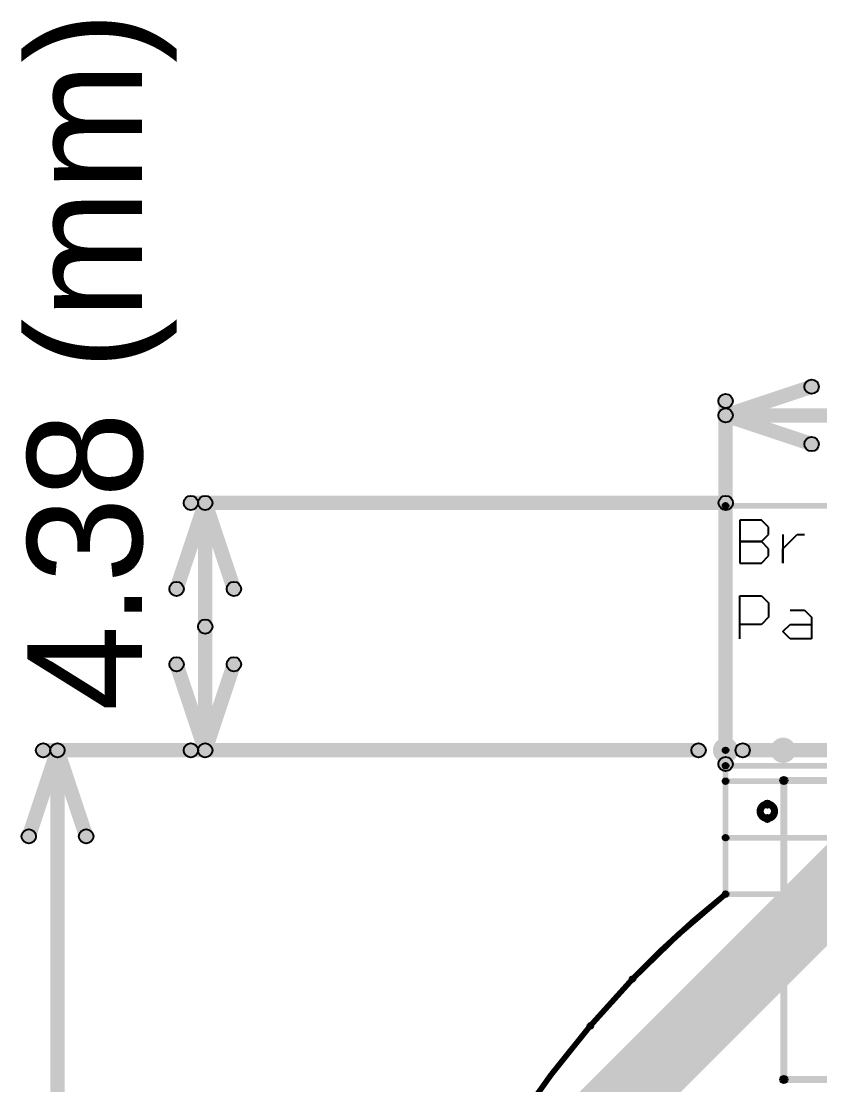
# Model space of a CAD drawing. Header units: millimetres. Extents: x -0.55 to 1.07, y -0.21 to 1.95.
# Drawn here: x -0.524 to 0.033, y 1.21 to 1.952 of the extents above; entities that cross this region are included whole.
import ezdxf

# ---------------------------------------------------------------- set-up
doc = ezdxf.new("R2010")
doc.units = ezdxf.units.MM
doc.header["$MEASUREMENT"] = 0
for name, color, linetype in [('BottomSolder', 6, 'Continuous'), ('Mechanical1', 6, 'Continuous'), ('Mechanical2', 216, 'Continuous'), ('PadHoleLayer', 156, 'Continuous'), ('TopLayer', 1, 'Continuous'), ('TopOverlay', 2, 'Continuous'), ('TopPaste', 8, 'Continuous'), ('TopSolder', 216, 'Continuous')]:
    doc.layers.add(name, color=color, linetype=linetype)

# ---------------------------------------------------------------- blocks, each defined once
blk = doc.blocks.new('PRO_OB_440_14')
at = {"layer": 'TopLayer'}
for points in [[(-0.10295, 0.23425), (-0.0439, 0.23425), (-0.0439, 0.18701), (-0.10295, 0.18701)], [(0.0439, 0.23425), (0.10295, 0.23425), (0.10295, 0.18701), (0.0439, 0.18701)], [(0.0439, 0.14921), (0.10295, 0.14921), (0.10295, 0.09882), (0.0439, 0.09882)], [(-0.10295, -0.18701), (-0.0439, -0.18701), (-0.0439, -0.23425), (-0.10295, -0.23425)]]:
    blk.add_hatch(color=1, dxfattribs=at).paths.add_polyline_path(points)
at = {"layer": 'TopOverlay'}
h = blk.add_hatch(color=2, dxfattribs=at)
edge = h.paths.add_edge_path()
edge.add_arc((0.077, 0.325), 0.0025, 0, 360)
h = blk.add_hatch(color=2, dxfattribs=at)
edge = h.paths.add_edge_path()
edge.add_arc((0.087, 0.325), 0.0025, 0, 360)
h = blk.add_hatch(color=2, dxfattribs=at)
edge = h.paths.add_edge_path()
edge.add_arc((-0.105, 0.3135), 0.0025, 0, 360)
h = blk.add_hatch(color=2, dxfattribs=at)
edge = h.paths.add_edge_path()
edge.add_arc((-0.105, 0.3135), 0.0025, 0, 360)
for points in [[(-0.1075, 0.3135), (-0.1025, 0.3135), (-0.1025, 0.265), (-0.1075, 0.265)], [(-0.105, 0.311), (-0.105, 0.316), (0.1035, 0.316), (0.1035, 0.311)], [(0.101, 0.3135), (0.106, 0.3135), (0.106, 0.255), (0.101, 0.255)], [(-0.1075, 0.1565), (-0.1025, 0.1565), (-0.1025, -0.151), (-0.1075, -0.151)], [(0.1, 0.08), (0.105, 0.08), (0.105, -0.228), (0.1, -0.228)], [(-0.0095, -0.2305), (-0.0095, -0.2255), (0.1025, -0.2255), (0.1025, -0.2305)]]:
    blk.add_hatch(color=2, dxfattribs=at).paths.add_polyline_path(points)
h = blk.add_hatch(color=2, dxfattribs=at)
edge = h.paths.add_edge_path()
edge.add_arc((0.1035, 0.3135), 0.0025, 0, 360)
h = blk.add_hatch(color=2, dxfattribs=at)
edge = h.paths.add_edge_path()
edge.add_arc((0.1035, 0.3135), 0.0025, 0, 360)
h = blk.add_hatch(color=2, dxfattribs=at)
edge = h.paths.add_edge_path()
edge.add_arc((-0.105, 0.265), 0.0025, 0, 360)
h = blk.add_hatch(color=2, dxfattribs=at)
edge = h.paths.add_edge_path()
edge.add_arc((0.1035, 0.255), 0.0025, 0, 360)
h = blk.add_hatch(color=2, dxfattribs=at)
edge = h.paths.add_edge_path()
edge.add_arc((-0.105, 0.1565), 0.0025, 0, 360)
h = blk.add_hatch(color=2, dxfattribs=at)
edge = h.paths.add_edge_path()
edge.add_arc((0.1025, 0.08), 0.0025, 0, 360)
h = blk.add_hatch(color=2, dxfattribs=at)
edge = h.paths.add_edge_path()
edge.add_arc((-0.105, -0.151), 0.0025, 0, 360)
h = blk.add_hatch(color=2, dxfattribs=at)
edge = h.paths.add_edge_path()
edge.add_arc((-0.0095, -0.228), 0.0025, 0, 360)
h = blk.add_hatch(color=2, dxfattribs=at)
edge = h.paths.add_edge_path()
edge.add_arc((0.1025, -0.228), 0.0025, 0, 360)
h = blk.add_hatch(color=2, dxfattribs=at)
edge = h.paths.add_edge_path()
edge.add_arc((0.1025, -0.228), 0.0025, 0, 360)
at = {"layer": 'TopPaste'}
for points in [[(-0.10295, 0.23425), (-0.0439, 0.23425), (-0.0439, 0.18701), (-0.10295, 0.18701)], [(0.0439, 0.23425), (0.10295, 0.23425), (0.10295, 0.18701), (0.0439, 0.18701)], [(0.0439, 0.14921), (0.10295, 0.14921), (0.10295, 0.09882), (0.0439, 0.09882)], [(-0.10295, -0.18701), (-0.0439, -0.18701), (-0.0439, -0.23425), (-0.10295, -0.23425)]]:
    blk.add_hatch(color=8, dxfattribs=at).paths.add_polyline_path(points)
at = {"layer": 'TopSolder'}
for points in [[(-0.10695, 0.23825), (-0.0399, 0.23825), (-0.0399, 0.18301), (-0.10695, 0.18301)], [(0.0399, 0.23825), (0.10695, 0.23825), (0.10695, 0.18301), (0.0399, 0.18301)], [(0.0399, 0.15321), (0.10695, 0.15321), (0.10695, 0.09482), (0.0399, 0.09482)], [(-0.10695, -0.18301), (-0.0399, -0.18301), (-0.0399, -0.23825), (-0.10695, -0.23825)]]:
    blk.add_hatch(color=216, dxfattribs=at).paths.add_polyline_path(points)
at = {"layer": 'TopOverlay', "const_width": 0.005}
blk.add_lwpolyline([(0.087, 0.325, 1), (0.077, 0.325, 1)], format="xyb", close=True, dxfattribs=at)
at = {"layer": 'TopOverlay'}
for centre in [(0.077, 0.325), (0.087, 0.325), (-0.105, 0.3135), (-0.105, 0.3135), (0.1035, 0.3135), (0.1035, 0.3135), (-0.105, 0.265), (0.1035, 0.255), (-0.105, 0.1565), (0.1025, 0.08), (-0.105, -0.151), (-0.0095, -0.228), (0.1025, -0.228), (0.1025, -0.228)]:
    blk.add_circle(centre, 0.0025, dxfattribs=at)

msp = doc.modelspace()

# ---------------------------------------------------------------- hatches: boundary and pattern name
at = {"layer": 'BottomSolder'}
h = msp.add_hatch(color=6, dxfattribs=at)
edge = h.paths.add_edge_path()
edge.add_arc((-0.03314, 1.4435), 0.00886, 0, 360)
h = msp.add_hatch(color=6, dxfattribs=at)
edge = h.paths.add_edge_path()
edge.add_arc((0.00702, 1.4435), 0.00886, 0, 360)
at = {"layer": 'Mechanical1'}
for points in [[(-0.03157, 1.67226), (-0.03473, 1.68174), (0.02527, 1.70174), (0.02843, 1.69226)], [(-0.02815, 1.43391), (-0.03815, 1.43391), (-0.03815, 1.687), (-0.02815, 1.687)], [(-0.03473, 1.67226), (-0.03157, 1.68174), (0.02843, 1.66174), (0.02527, 1.65226)], [(-0.03315, 1.672), (-0.03315, 1.682), (0.07557, 1.682), (0.07557, 1.672)], [(-0.41126, 1.55442), (-0.42074, 1.55758), (-0.40074, 1.61758), (-0.39126, 1.61442)], [(-0.406, 1.611), (-0.406, 1.621), (-0.033, 1.621), (-0.033, 1.611)], [(-0.40074, 1.61442), (-0.39126, 1.61758), (-0.37126, 1.55758), (-0.38074, 1.55442)], [(-0.391, 1.52975), (-0.401, 1.52975), (-0.401, 1.616), (-0.391, 1.616)], [(-0.391, 1.4435), (-0.401, 1.4435), (-0.401, 1.52975), (-0.391, 1.52975)], [(-0.42074, 1.50191), (-0.41126, 1.50508), (-0.39126, 1.44508), (-0.40074, 1.44191)], [(-0.39126, 1.44191), (-0.40074, 1.44508), (-0.38074, 1.50508), (-0.37126, 1.50191)], [(-0.509, 1.4385), (-0.509, 1.4485), (-0.052, 1.4485), (-0.052, 1.4385)], [(-0.406, 1.4385), (-0.406, 1.4485), (-0.052, 1.4485), (-0.052, 1.4385)], [(-0.02119, 1.43849), (-0.02119, 1.44849), (0.84674, 1.44849), (0.84674, 1.43849)], [(-0.51426, 1.38191), (-0.52374, 1.38508), (-0.50374, 1.44508), (-0.49426, 1.44191)], [(-0.494, 0.86214), (-0.504, 0.86214), (-0.504, 1.4435), (-0.494, 1.4435)], [(-0.50374, 1.44191), (-0.49426, 1.44508), (-0.47426, 1.38508), (-0.48374, 1.38191)], [(-0.03316, 1.43074), (-0.03316, 1.43468), (0.589, 1.43468), (0.589, 1.43074)], [(-0.03314, 1.41998), (-0.03314, 1.42392), (0.58902, 1.42392), (0.58902, 1.41998)], [(-0.03314, 1.38061), (-0.03314, 1.38455), (0.58902, 1.38455), (0.58902, 1.38061)], [(-0.03314, 1.34124), (-0.03314, 1.34518), (0.58902, 1.34518), (0.58902, 1.34124)]]:
    msp.add_hatch(color=6, dxfattribs=at).paths.add_polyline_path(points)
h = msp.add_hatch(color=6, dxfattribs=at)
edge = h.paths.add_edge_path()
edge.add_arc((0.02685, 1.697), 0.005, 0, 360)
h = msp.add_hatch(color=6, dxfattribs=at)
edge = h.paths.add_edge_path()
edge.add_arc((-0.03315, 1.687), 0.005, 0, 360)
h = msp.add_hatch(color=6, dxfattribs=at)
edge = h.paths.add_edge_path()
edge.add_arc((-0.03315, 1.677), 0.005, 0, 360)
h = msp.add_hatch(color=6, dxfattribs=at)
edge = h.paths.add_edge_path()
edge.add_arc((-0.03315, 1.677), 0.005, 0, 360)
h = msp.add_hatch(color=6, dxfattribs=at)
edge = h.paths.add_edge_path()
edge.add_arc((-0.03315, 1.677), 0.005, 0, 360)
h = msp.add_hatch(color=6, dxfattribs=at)
edge = h.paths.add_edge_path()
edge.add_arc((0.02685, 1.657), 0.005, 0, 360)
h = msp.add_hatch(color=6, dxfattribs=at)
edge = h.paths.add_edge_path()
edge.add_arc((-0.406, 1.616), 0.005, 0, 360)
h = msp.add_hatch(color=6, dxfattribs=at)
edge = h.paths.add_edge_path()
edge.add_arc((-0.396, 1.616), 0.005, 0, 360)
h = msp.add_hatch(color=6, dxfattribs=at)
edge = h.paths.add_edge_path()
edge.add_arc((-0.396, 1.616), 0.005, 0, 360)
h = msp.add_hatch(color=6, dxfattribs=at)
edge = h.paths.add_edge_path()
edge.add_arc((-0.396, 1.616), 0.005, 0, 360)
h = msp.add_hatch(color=6, dxfattribs=at)
edge = h.paths.add_edge_path()
edge.add_arc((-0.033, 1.616), 0.005, 0, 360)
h = msp.add_hatch(color=6, dxfattribs=at)
edge = h.paths.add_edge_path()
edge.add_arc((-0.416, 1.556), 0.005, 0, 360)
h = msp.add_hatch(color=6, dxfattribs=at)
edge = h.paths.add_edge_path()
edge.add_arc((-0.376, 1.556), 0.005, 0, 360)
h = msp.add_hatch(color=6, dxfattribs=at)
edge = h.paths.add_edge_path()
edge.add_arc((-0.396, 1.52975), 0.005, 0, 360)
h = msp.add_hatch(color=6, dxfattribs=at)
edge = h.paths.add_edge_path()
edge.add_arc((-0.396, 1.52975), 0.005, 0, 360)
h = msp.add_hatch(color=6, dxfattribs=at)
edge = h.paths.add_edge_path()
edge.add_arc((-0.416, 1.5035), 0.005, 0, 360)
h = msp.add_hatch(color=6, dxfattribs=at)
edge = h.paths.add_edge_path()
edge.add_arc((-0.376, 1.5035), 0.005, 0, 360)
h = msp.add_hatch(color=6, dxfattribs=at)
edge = h.paths.add_edge_path()
edge.add_arc((-0.509, 1.4435), 0.005, 0, 360)
h = msp.add_hatch(color=6, dxfattribs=at)
edge = h.paths.add_edge_path()
edge.add_arc((-0.499, 1.4435), 0.005, 0, 360)
h = msp.add_hatch(color=6, dxfattribs=at)
edge = h.paths.add_edge_path()
edge.add_arc((-0.499, 1.4435), 0.005, 0, 360)
h = msp.add_hatch(color=6, dxfattribs=at)
edge = h.paths.add_edge_path()
edge.add_arc((-0.499, 1.4435), 0.005, 0, 360)
h = msp.add_hatch(color=6, dxfattribs=at)
edge = h.paths.add_edge_path()
edge.add_arc((-0.406, 1.4435), 0.005, 0, 360)
h = msp.add_hatch(color=6, dxfattribs=at)
edge = h.paths.add_edge_path()
edge.add_arc((-0.396, 1.4435), 0.005, 0, 360)
h = msp.add_hatch(color=6, dxfattribs=at)
edge = h.paths.add_edge_path()
edge.add_arc((-0.396, 1.4435), 0.005, 0, 360)
h = msp.add_hatch(color=6, dxfattribs=at)
edge = h.paths.add_edge_path()
edge.add_arc((-0.396, 1.4435), 0.005, 0, 360)
h = msp.add_hatch(color=6, dxfattribs=at)
edge = h.paths.add_edge_path()
edge.add_arc((-0.052, 1.4435), 0.005, 0, 360)
h = msp.add_hatch(color=6, dxfattribs=at)
edge = h.paths.add_edge_path()
edge.add_arc((-0.052, 1.4435), 0.005, 0, 360)
h = msp.add_hatch(color=6, dxfattribs=at)
edge = h.paths.add_edge_path()
edge.add_arc((-0.02119, 1.44349), 0.005, 0, 360)
h = msp.add_hatch(color=6, dxfattribs=at)
edge = h.paths.add_edge_path()
edge.add_arc((-0.03315, 1.43391), 0.005, 0, 360)
h = msp.add_hatch(color=6, dxfattribs=at)
edge = h.paths.add_edge_path()
edge.add_arc((-0.03316, 1.43271), 0.00197, 0, 360)
h = msp.add_hatch(color=6, dxfattribs=at)
edge = h.paths.add_edge_path()
edge.add_arc((-0.03314, 1.42195), 0.00197, 0, 360)
h = msp.add_hatch(color=6, dxfattribs=at)
edge = h.paths.add_edge_path()
edge.add_arc((-0.519, 1.3835), 0.005, 0, 360)
h = msp.add_hatch(color=6, dxfattribs=at)
edge = h.paths.add_edge_path()
edge.add_arc((-0.479, 1.3835), 0.005, 0, 360)
h = msp.add_hatch(color=6, dxfattribs=at)
edge = h.paths.add_edge_path()
edge.add_arc((-0.03314, 1.38258), 0.00197, 0, 360)
h = msp.add_hatch(color=6, dxfattribs=at)
edge = h.paths.add_edge_path()
edge.add_arc((-0.03314, 1.34321), 0.00197, 0, 360)
at = {"layer": 'Mechanical2'}
h = msp.add_hatch(color=216, dxfattribs=at)
edge = h.paths.add_edge_path()
edge.add_arc((-0.03314, 1.614), 0.00197, 0, 360)
h = msp.add_hatch(color=216, dxfattribs=at)
edge = h.paths.add_edge_path()
edge.add_arc((-0.03314, 1.614), 0.00197, 0, 360)
for points in [[(-0.03117, 1.4435), (-0.03511, 1.4435), (-0.03511, 1.614), (-0.03117, 1.614)], [(-0.03314, 1.61203), (-0.03314, 1.61597), (0.58902, 1.61597), (0.58902, 1.61203)], [(-0.03118, 1.42194), (-0.03512, 1.42194), (-0.03512, 1.44349), (-0.03118, 1.44349)], [(-0.03228, 1.44173), (-0.03404, 1.44525), (-0.03402, 1.44526), (-0.03226, 1.44174)], [(-0.03228, 1.42018), (-0.03404, 1.4237), (-0.03402, 1.42371), (-0.03226, 1.42019)], [(-0.03118, 1.3432), (-0.03512, 1.3432), (-0.03512, 1.42194), (-0.03118, 1.42194)], [(-0.03228, 1.3808), (-0.03403, 1.38433), (-0.03401, 1.38434), (-0.03226, 1.38081)], [(-0.03228, 1.34143), (-0.03403, 1.34496), (-0.03401, 1.34497), (-0.03226, 1.34144)]]:
    msp.add_hatch(color=216, dxfattribs=at).paths.add_polyline_path(points)
h = msp.add_hatch(color=216, dxfattribs=at)
edge = h.paths.add_edge_path()
edge.add_arc((-0.03316, 1.44349), 0.00197, 0, 360)
h = msp.add_hatch(color=216, dxfattribs=at)
edge = h.paths.add_edge_path()
edge.add_arc((-0.03315, 1.44349), 0.00197, 0, 360)
h = msp.add_hatch(color=216, dxfattribs=at)
edge = h.paths.add_edge_path()
edge.add_arc((-0.03314, 1.4435), 0.00197, 0, 360)
h = msp.add_hatch(color=216, dxfattribs=at)
edge = h.paths.add_edge_path()
edge.add_arc((-0.03314, 1.4435), 0.00197, 0, 360)
h = msp.add_hatch(color=216, dxfattribs=at)
edge = h.paths.add_edge_path()
edge.add_arc((-0.03316, 1.42194), 0.00197, 0, 360)
h = msp.add_hatch(color=216, dxfattribs=at)
edge = h.paths.add_edge_path()
edge.add_arc((-0.03315, 1.42194), 0.00197, 0, 360)
h = msp.add_hatch(color=216, dxfattribs=at)
edge = h.paths.add_edge_path()
edge.add_arc((-0.03315, 1.42194), 0.00197, 0, 360)
h = msp.add_hatch(color=216, dxfattribs=at)
edge = h.paths.add_edge_path()
edge.add_arc((-0.03314, 1.42195), 0.00197, 0, 360)
h = msp.add_hatch(color=216, dxfattribs=at)
edge = h.paths.add_edge_path()
edge.add_arc((-0.03316, 1.38257), 0.00197, 0, 360)
h = msp.add_hatch(color=216, dxfattribs=at)
edge = h.paths.add_edge_path()
edge.add_arc((-0.03314, 1.38258), 0.00197, 0, 360)
h = msp.add_hatch(color=216, dxfattribs=at)
edge = h.paths.add_edge_path()
edge.add_arc((-0.03316, 1.3432), 0.00197, 0, 360)
h = msp.add_hatch(color=216, dxfattribs=at)
edge = h.paths.add_edge_path()
edge.add_arc((-0.03316, 1.3432), 0.00197, 0, 360)
h = msp.add_hatch(color=216, dxfattribs=at)
edge = h.paths.add_edge_path()
edge.add_arc((-0.03315, 1.3432), 0.00197, 0, 360)
h = msp.add_hatch(color=216, dxfattribs=at)
edge = h.paths.add_edge_path()
edge.add_arc((-0.03314, 1.34321), 0.00197, 0, 360)
h = msp.add_hatch(color=216, dxfattribs=at)
edge = h.paths.add_edge_path()
edge.add_arc((-0.09799, 1.28406), 0.00197, 0, 360)
h = msp.add_hatch(color=216, dxfattribs=at)
edge = h.paths.add_edge_path()
edge.add_arc((-0.09799, 1.28406), 0.00197, 0, 360)
at = {"layer": 'PadHoleLayer'}
h = msp.add_hatch(color=156, dxfattribs=at)
edge = h.paths.add_edge_path()
edge.add_arc((-0.03314, 1.4435), 0.00886, 0, 360)
h = msp.add_hatch(color=156, dxfattribs=at)
edge = h.paths.add_edge_path()
edge.add_arc((0.00702, 1.4435), 0.00886, 0, 360)
at = {"layer": 'TopLayer'}
msp.add_hatch(color=1, dxfattribs=at).paths.add_polyline_path([(-0.12158, 1.14806), (-0.15694, 1.18342), (0.06975, 1.4101), (0.1051, 1.37475)])
at = {"layer": 'TopOverlay'}
h = msp.add_hatch(color=2, dxfattribs=at)
edge = h.paths.add_edge_path()
edge.add_arc((-0.03316, 1.44349), 0.00197, 0, 360)
h = msp.add_hatch(color=2, dxfattribs=at)
edge = h.paths.add_edge_path()
edge.add_arc((-0.03316, 1.44349), 0.00197, 0, 360)
h = msp.add_hatch(color=2, dxfattribs=at)
edge = h.paths.add_edge_path()
edge.add_arc((-0.03316, 1.44349), 0.00197, 0, 360)
for points in [[(-0.03119, 1.42194), (-0.03513, 1.42194), (-0.03513, 1.44349), (-0.03119, 1.44349)], [(-0.03118, 1.42194), (-0.03512, 1.42194), (-0.03512, 1.44349), (-0.03118, 1.44349)], [(-0.03117, 1.42195), (-0.03511, 1.42195), (-0.03511, 1.4435), (-0.03117, 1.4435)], [(-0.03228, 1.44173), (-0.03404, 1.44525), (-0.03402, 1.44526), (-0.03226, 1.44174)], [(-0.03316, 1.44152), (-0.03316, 1.44545), (0.589, 1.44545), (0.589, 1.44152)], [(-0.03315, 1.44152), (-0.03315, 1.44546), (0.58901, 1.44546), (0.58901, 1.44152)], [(-0.03314, 1.44153), (-0.03314, 1.44546), (0.58902, 1.44546), (0.58902, 1.44153)], [(-0.03228, 1.43095), (-0.03404, 1.43447), (-0.03402, 1.43448), (-0.03226, 1.43096)], [(-0.03314, 1.43075), (-0.03314, 1.43469), (0.58902, 1.43469), (0.58902, 1.43075)], [(-0.03228, 1.42018), (-0.03404, 1.4237), (-0.03402, 1.42371), (-0.03226, 1.42019)], [(-0.03316, 1.41997), (-0.03316, 1.42391), (0.589, 1.42391), (0.589, 1.41997)], [(-0.03119, 1.3432), (-0.03513, 1.3432), (-0.03513, 1.42194), (-0.03119, 1.42194)], [(-0.03118, 1.3432), (-0.03512, 1.3432), (-0.03512, 1.42194), (-0.03118, 1.42194)], [(-0.03117, 1.34321), (-0.03511, 1.34321), (-0.03511, 1.42195), (-0.03117, 1.42195)], [(-0.03228, 1.3808), (-0.03403, 1.38433), (-0.03401, 1.38434), (-0.03226, 1.38081)], [(-0.03316, 1.3806), (-0.03316, 1.38454), (0.589, 1.38454), (0.589, 1.3806)], [(-0.03228, 1.34143), (-0.03403, 1.34496), (-0.03401, 1.34497), (-0.03226, 1.34144)], [(-0.03316, 1.34123), (-0.03316, 1.34517), (0.589, 1.34517), (0.589, 1.34123)]]:
    msp.add_hatch(color=2, dxfattribs=at).paths.add_polyline_path(points)
h = msp.add_hatch(color=2, dxfattribs=at)
edge = h.paths.add_edge_path()
edge.add_arc((-0.03315, 1.44349), 0.00197, 0, 360)
h = msp.add_hatch(color=2, dxfattribs=at)
edge = h.paths.add_edge_path()
edge.add_arc((-0.03315, 1.44349), 0.00197, 0, 360)
h = msp.add_hatch(color=2, dxfattribs=at)
edge = h.paths.add_edge_path()
edge.add_arc((-0.03314, 1.4435), 0.00197, 0, 360)
h = msp.add_hatch(color=2, dxfattribs=at)
edge = h.paths.add_edge_path()
edge.add_arc((-0.03314, 1.4435), 0.00197, 0, 360)
h = msp.add_hatch(color=2, dxfattribs=at)
edge = h.paths.add_edge_path()
edge.add_arc((-0.03314, 1.4435), 0.00197, 0, 360)
h = msp.add_hatch(color=2, dxfattribs=at)
edge = h.paths.add_edge_path()
edge.add_arc((-0.03316, 1.43271), 0.00197, 0, 360)
h = msp.add_hatch(color=2, dxfattribs=at)
edge = h.paths.add_edge_path()
edge.add_arc((-0.03314, 1.43272), 0.00197, 0, 360)
h = msp.add_hatch(color=2, dxfattribs=at)
edge = h.paths.add_edge_path()
edge.add_arc((-0.03314, 1.43272), 0.00197, 0, 360)
h = msp.add_hatch(color=2, dxfattribs=at)
edge = h.paths.add_edge_path()
edge.add_arc((-0.03316, 1.42194), 0.00197, 0, 360)
h = msp.add_hatch(color=2, dxfattribs=at)
edge = h.paths.add_edge_path()
edge.add_arc((-0.03316, 1.42194), 0.00197, 0, 360)
h = msp.add_hatch(color=2, dxfattribs=at)
edge = h.paths.add_edge_path()
edge.add_arc((-0.03316, 1.42194), 0.00197, 0, 360)
h = msp.add_hatch(color=2, dxfattribs=at)
edge = h.paths.add_edge_path()
edge.add_arc((-0.03316, 1.42194), 0.00197, 0, 360)
h = msp.add_hatch(color=2, dxfattribs=at)
edge = h.paths.add_edge_path()
edge.add_arc((-0.03315, 1.42194), 0.00197, 0, 360)
h = msp.add_hatch(color=2, dxfattribs=at)
edge = h.paths.add_edge_path()
edge.add_arc((-0.03315, 1.42194), 0.00197, 0, 360)
h = msp.add_hatch(color=2, dxfattribs=at)
edge = h.paths.add_edge_path()
edge.add_arc((-0.03314, 1.42195), 0.00197, 0, 360)
h = msp.add_hatch(color=2, dxfattribs=at)
edge = h.paths.add_edge_path()
edge.add_arc((-0.03314, 1.42195), 0.00197, 0, 360)
h = msp.add_hatch(color=2, dxfattribs=at)
edge = h.paths.add_edge_path()
edge.add_arc((-0.03314, 1.42195), 0.00197, 0, 360)
h = msp.add_hatch(color=2, dxfattribs=at)
edge = h.paths.add_edge_path()
edge.add_arc((-0.03316, 1.38257), 0.00197, 0, 360)
h = msp.add_hatch(color=2, dxfattribs=at)
edge = h.paths.add_edge_path()
edge.add_arc((-0.03316, 1.38257), 0.00197, 0, 360)
h = msp.add_hatch(color=2, dxfattribs=at)
edge = h.paths.add_edge_path()
edge.add_arc((-0.03314, 1.38258), 0.00197, 0, 360)
h = msp.add_hatch(color=2, dxfattribs=at)
edge = h.paths.add_edge_path()
edge.add_arc((-0.03316, 1.3432), 0.00197, 0, 360)
h = msp.add_hatch(color=2, dxfattribs=at)
edge = h.paths.add_edge_path()
edge.add_arc((-0.03316, 1.3432), 0.00197, 0, 360)
h = msp.add_hatch(color=2, dxfattribs=at)
edge = h.paths.add_edge_path()
edge.add_arc((-0.03316, 1.3432), 0.00197, 0, 360)
h = msp.add_hatch(color=2, dxfattribs=at)
edge = h.paths.add_edge_path()
edge.add_arc((-0.03316, 1.3432), 0.00197, 0, 360)
h = msp.add_hatch(color=2, dxfattribs=at)
edge = h.paths.add_edge_path()
edge.add_arc((-0.03315, 1.3432), 0.00197, 0, 360)
h = msp.add_hatch(color=2, dxfattribs=at)
edge = h.paths.add_edge_path()
edge.add_arc((-0.03315, 1.3432), 0.00197, 0, 360)
h = msp.add_hatch(color=2, dxfattribs=at)
edge = h.paths.add_edge_path()
edge.add_arc((-0.03314, 1.34321), 0.00197, 0, 360)
h = msp.add_hatch(color=2, dxfattribs=at)
edge = h.paths.add_edge_path()
edge.add_arc((-0.03314, 1.34321), 0.00197, 0, 360)
h = msp.add_hatch(color=2, dxfattribs=at)
edge = h.paths.add_edge_path()
edge.add_arc((-0.03314, 1.34321), 0.00197, 0, 360)
h = msp.add_hatch(color=2, dxfattribs=at)
edge = h.paths.add_edge_path()
edge.add_arc((-0.09799, 1.28406), 0.00197, 0, 360)
h = msp.add_hatch(color=2, dxfattribs=at)
edge = h.paths.add_edge_path()
edge.add_arc((-0.09799, 1.28406), 0.00197, 0, 360)
h = msp.add_hatch(color=2, dxfattribs=at)
edge = h.paths.add_edge_path()
edge.add_arc((-0.09797, 1.28407), 0.00197, 0, 360)
h = msp.add_hatch(color=2, dxfattribs=at)
edge = h.paths.add_edge_path()
edge.add_arc((-0.09797, 1.28407), 0.00197, 0, 360)
h = msp.add_hatch(color=2, dxfattribs=at)
edge = h.paths.add_edge_path()
edge.add_arc((-0.12743, 1.25147), 0.00197, 0, 360)
h = msp.add_hatch(color=2, dxfattribs=at)
edge = h.paths.add_edge_path()
edge.add_arc((-0.12743, 1.25147), 0.00197, 0, 360)
at = {"layer": 'TopSolder'}
h = msp.add_hatch(color=216, dxfattribs=at)
edge = h.paths.add_edge_path()
edge.add_arc((-0.03314, 1.4435), 0.00886, 0, 360)
h = msp.add_hatch(color=216, dxfattribs=at)
edge = h.paths.add_edge_path()
edge.add_arc((0.00702, 1.4435), 0.00886, 0, 360)

# ---------------------------------------------------------------- linework, layer by layer
at = {"layer": 'Mechanical1'}
for centre, radius in [((0.02685, 1.697), 0.005), ((-0.03315, 1.687), 0.005), ((-0.03315, 1.677), 0.005), ((-0.03315, 1.677), 0.005), ((-0.03315, 1.677), 0.005), ((0.02685, 1.657), 0.005), ((-0.406, 1.616), 0.005), ((-0.396, 1.616), 0.005), ((-0.396, 1.616), 0.005), ((-0.396, 1.616), 0.005), ((-0.033, 1.616), 0.005), ((-0.416, 1.556), 0.005), ((-0.376, 1.556), 0.005), ((-0.396, 1.52975), 0.005), ((-0.396, 1.52975), 0.005), ((-0.416, 1.5035), 0.005), ((-0.376, 1.5035), 0.005), ((-0.509, 1.4435), 0.005), ((-0.499, 1.4435), 0.005), ((-0.499, 1.4435), 0.005), ((-0.499, 1.4435), 0.005), ((-0.406, 1.4435), 0.005), ((-0.396, 1.4435), 0.005), ((-0.396, 1.4435), 0.005), ((-0.396, 1.4435), 0.005), ((-0.052, 1.4435), 0.005), ((-0.052, 1.4435), 0.005), ((-0.02119, 1.44349), 0.005), ((-0.03315, 1.43391), 0.005), ((-0.03316, 1.43271), 0.00197), ((-0.03314, 1.42195), 0.00197), ((-0.519, 1.3835), 0.005), ((-0.479, 1.3835), 0.005), ((-0.03314, 1.38258), 0.00197), ((-0.03314, 1.34321), 0.00197)]:
    msp.add_circle(centre, radius, dxfattribs=at)
at = {"layer": 'Mechanical2', "const_width": 0.00394}
for points in [[(-0.09799, 1.28406, -0.033405), (-0.03316, 1.3432)], [(-0.18028, 1.1815, -0.043662), (-0.09799, 1.28406)]]:
    msp.add_lwpolyline(points, format="xyb", dxfattribs=at)
at = {"layer": 'Mechanical2'}
for centre in [(-0.03314, 1.614), (-0.03314, 1.614), (-0.03316, 1.44349), (-0.03315, 1.44349), (-0.03314, 1.4435), (-0.03314, 1.4435), (-0.03316, 1.42194), (-0.03315, 1.42194), (-0.03315, 1.42194), (-0.03314, 1.42195), (-0.03316, 1.38257), (-0.03314, 1.38258), (-0.03316, 1.3432), (-0.03316, 1.3432), (-0.03315, 1.3432), (-0.03314, 1.34321), (-0.09799, 1.28406), (-0.09799, 1.28406)]:
    msp.add_circle(centre, 0.00197, dxfattribs=at)
at = {"layer": 'TopOverlay'}
for p, q in [((-0.02314, 1.604), (-0.02314, 1.57401)), ((-0.00814, 1.604), (-0.02314, 1.604)), ((-0.00314, 1.599), (-0.00814, 1.604)), ((-0.00314, 1.594), (-0.00314, 1.599)), ((-0.00814, 1.589), (-0.02314, 1.589)), ((-0.02314, 1.589), (-0.00814, 1.589)), ((-0.00814, 1.589), (-0.00314, 1.594)), ((-0.00314, 1.58401), (-0.00814, 1.589)), ((0.00685, 1.594), (0.00685, 1.57401)), ((0.00685, 1.58401), (0.01185, 1.589)), ((0.01185, 1.589), (0.01685, 1.594)), ((0.01685, 1.594), (0.02185, 1.594)), ((-0.00314, 1.57901), (-0.00314, 1.58401)), ((0.00685, 1.57401), (0.00685, 1.58401)), ((-0.02314, 1.57401), (-0.00814, 1.57401)), ((-0.00814, 1.57401), (-0.00314, 1.57901)), ((-0.02314, 1.52122), (-0.02314, 1.55121)), ((-0.02314, 1.55121), (-0.00814, 1.55121)), ((-0.00814, 1.55121), (-0.00314, 1.54621)), ((-0.00314, 1.54621), (-0.00314, 1.53622)), ((-0.00314, 1.53622), (-0.00814, 1.53122)), ((0.01185, 1.54121), (0.02185, 1.54121)), ((0.02185, 1.54121), (0.02685, 1.53622)), ((0.02685, 1.53622), (0.02685, 1.52122)), ((-0.00814, 1.53122), (-0.02314, 1.53122)), ((0.00685, 1.52622), (0.01185, 1.53122)), ((0.01185, 1.53122), (0.02685, 1.53122)), ((0.01185, 1.52122), (0.00685, 1.52622)), ((0.02685, 1.52122), (0.01185, 1.52122))]:
    msp.add_line(p, q, dxfattribs=at)
at = {"layer": 'TopOverlay', "const_width": 0.00394}
for points in [[(-0.12743, 1.25147, -0.048718), (-0.03315, 1.3432)], [(-0.09799, 1.28406, -0.033405), (-0.03316, 1.3432)], [(-0.09797, 1.28407, -0.033405), (-0.03314, 1.34321)], [(-0.18028, 1.1815, -0.043662), (-0.09799, 1.28406)], [(-0.18026, 1.18152, -0.043663), (-0.09797, 1.28407)], [(-0.2037, 1.1445, -0.041613), (-0.12743, 1.25147)]]:
    msp.add_lwpolyline(points, format="xyb", dxfattribs=at)
at = {"layer": 'TopOverlay'}
for centre in [(-0.03316, 1.44349), (-0.03316, 1.44349), (-0.03316, 1.44349), (-0.03315, 1.44349), (-0.03315, 1.44349), (-0.03314, 1.4435), (-0.03314, 1.4435), (-0.03314, 1.4435), (-0.03316, 1.43271), (-0.03314, 1.43272), (-0.03314, 1.43272), (-0.03316, 1.42194), (-0.03316, 1.42194), (-0.03316, 1.42194), (-0.03316, 1.42194), (-0.03315, 1.42194), (-0.03315, 1.42194), (-0.03314, 1.42195), (-0.03314, 1.42195), (-0.03314, 1.42195), (-0.03316, 1.38257), (-0.03316, 1.38257), (-0.03314, 1.38258), (-0.03316, 1.3432), (-0.03316, 1.3432), (-0.03316, 1.3432), (-0.03316, 1.3432), (-0.03315, 1.3432), (-0.03315, 1.3432), (-0.03314, 1.34321), (-0.03314, 1.34321), (-0.03314, 1.34321), (-0.09799, 1.28406), (-0.09799, 1.28406), (-0.09797, 1.28407), (-0.09797, 1.28407), (-0.12743, 1.25147), (-0.12743, 1.25147)]:
    msp.add_circle(centre, 0.00197, dxfattribs=at)

# ---------------------------------------------------------------- block references
at = {"rotation": 90}
msp.add_blockref('PRO_OB_440_14', (0.321, 1.319), dxfattribs=at)

# ---------------------------------------------------------------- texts
at = {"layer": 'Mechanical1'}
msp.add_text('4.38 (mm)', height=0.08, rotation=90, dxfattribs=at).set_placement((-0.44, 1.471))

doc.saveas('drawing.dxf')
